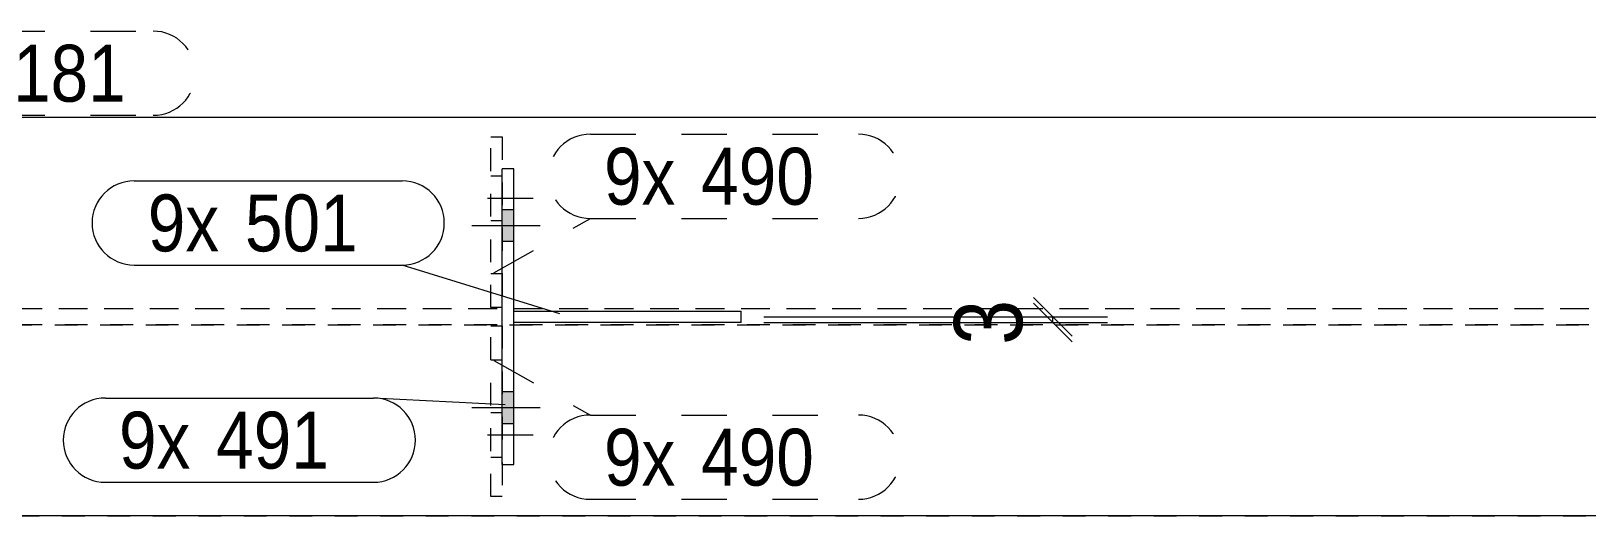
# Model space of a CAD drawing. Header units: millimetres. Extents: x 2 to 825, y 1 to 579.
# Drawn here: x 74.3 to 142.7, y 434.2 to 455.5 of the extents above; entities that cross this region are included whole.
import ezdxf

# ---------------------------------------------------------------- set-up
doc = ezdxf.new("R2010")
doc.units = ezdxf.units.MM
for name, pattern in [('XKITLINE00', [0]), ('XKITLINE01', [4, 1, -1, 1, -1]), ('XKITLINE02', [4, 2, -2])]:
    doc.linetypes.add(name, pattern=pattern)
for name, color, linetype, lineweight in [('Bolt', 3, 'Continuous', 0), ('Dimensions', 7, 'Continuous', 0), ('Part', 2, 'Continuous', 0), ('PartMark', 7, 'Continuous', 0)]:
    doc.layers.add(name, color=color, linetype=linetype, lineweight=lineweight)
doc.styles.add('ARIAL', font='ARIAL.TTF')

# ---------------------------------------------------------------- blocks, each defined once
blk = doc.blocks.new('*A82')
at = {"layer": 'Part', "color": 2, "linetype": 'XKITLINE00', "lineweight": 0}
for p, q in [((250.483, 451.665), (42.987, 451.665)), ((250.483, 434.165), (42.987, 434.165))]:
    blk.add_line(p, q, dxfattribs=at)
at = {"layer": 'Part', "color": 7, "linetype": 'XKITLINE01', "lineweight": 0}
for p, q in [((250.483, 443.265), (39.306, 443.265)), ((39.306, 442.565), (250.483, 442.565))]:
    blk.add_line(p, q, dxfattribs=at)
blk = doc.blocks.new('*A83')
at = {"layer": 'Part', "color": 7, "linetype": 'XKITLINE01', "lineweight": 0}
for p, q in [((94.483, 435.015), (94.483, 442.515)), ((94.483, 442.515), (94.983, 442.515)), ((94.983, 442.515), (94.983, 435.015)), ((94.483, 441.015), (94.983, 441.015)), ((94.983, 435.015), (94.483, 435.015))]:
    blk.add_line(p, q, dxfattribs=at)
blk = doc.blocks.new('*A92')
at = {"layer": 'Part', "color": 7, "linetype": 'XKITLINE01', "lineweight": 0}
for p, q in [((94.483, 443.315), (94.483, 450.815)), ((94.483, 450.815), (94.983, 450.815)), ((94.983, 450.815), (94.983, 443.315)), ((94.483, 444.815), (94.983, 444.815)), ((94.983, 443.315), (94.483, 443.315))]:
    blk.add_line(p, q, dxfattribs=at)
blk = doc.blocks.new('*A93')
at = {"layer": 'Part', "color": 2, "linetype": 'XKITLINE00', "lineweight": 0}
for p, q in [((95.483, 443.165), (105.483, 443.165)), ((105.483, 442.665), (95.483, 442.665)), ((105.483, 442.665), (105.483, 443.165))]:
    blk.add_line(p, q, dxfattribs=at)
at = {"layer": 'Part', "color": 7, "linetype": 'XKITLINE01', "lineweight": 0}
blk.add_line((95.483, 442.665), (95.483, 443.165), dxfattribs=at)
blk.add_line((95.483, 442.665), (95.483, 443.165), dxfattribs=at)
blk = doc.blocks.new('*A94')
at = {"layer": 'Part', "color": 2, "linetype": 'XKITLINE00', "lineweight": 0}
for p, q in [((95.483, 449.415), (94.983, 449.415)), ((94.983, 436.415), (94.983, 449.415)), ((95.483, 436.415), (95.483, 449.415)), ((94.983, 436.415), (95.483, 436.415))]:
    blk.add_line(p, q, dxfattribs=at)
blk = doc.blocks.new('*A120')
at = {"layer": 'Part', "color": 7, "linetype": 'XKITLINE01', "lineweight": 0}
for p, q in [((232.931, 451.665), (35.624, 451.665)), ((232.751, 443.265), (35.744, 443.265)), ((232.751, 442.565), (35.744, 442.565)), ((35.624, 434.165), (232.931, 434.165))]:
    blk.add_line(p, q, dxfattribs=at)
blk = doc.blocks.new('*A123')
at = {"layer": 'Bolt', "color": 3, "linetype": 'XKITLINE02', "lineweight": 0}
for p, q in [((94.983, 438.697), (94.483, 438.697)), ((96.333, 437.715), (93.333, 437.715)), ((94.983, 436.733), (94.483, 436.733))]:
    blk.add_line(p, q, dxfattribs=at)
blk = doc.blocks.new('*A128')
at = {"layer": 'Bolt', "color": 3, "linetype": 'XKITLINE02', "lineweight": 0}
for p, q in [((94.983, 449.097), (94.483, 449.097)), ((96.333, 448.115), (93.333, 448.115)), ((94.983, 447.133), (94.483, 447.133))]:
    blk.add_line(p, q, dxfattribs=at)
blk = doc.blocks.new('*A129')
at = {"layer": 'Bolt'}
for points in [[(94.983, 447.615), (95.483, 447.615), (95.483, 446.215), (94.983, 446.215)], [(94.983, 447.615), (95.483, 447.615), (95.483, 446.215), (94.983, 446.215)], [(94.983, 439.615), (95.483, 439.615), (95.483, 438.215), (94.983, 438.215)], [(94.983, 439.615), (95.483, 439.615), (95.483, 438.215), (94.983, 438.215)]]:
    blk.add_hatch(color=3, dxfattribs=at).paths.add_polyline_path(points, flags=17)
at = {"layer": 'Bolt', "color": 3, "linetype": 'XKITLINE00', "lineweight": 0}
for p, q in [((95.483, 447.615), (94.983, 447.615)), ((95.483, 447.615), (94.983, 447.615)), ((96.643, 446.915), (93.643, 446.915)), ((96.643, 446.915), (93.643, 446.915)), ((95.483, 446.215), (94.983, 446.215)), ((95.483, 446.215), (94.983, 446.215)), ((95.483, 439.615), (94.983, 439.615)), ((95.483, 439.615), (94.983, 439.615)), ((96.643, 438.915), (93.643, 438.915)), ((96.643, 438.915), (93.643, 438.915)), ((95.483, 438.215), (94.983, 438.215)), ((95.483, 438.215), (94.983, 438.215))]:
    blk.add_line(p, q, dxfattribs=at)
blk = doc.blocks.new('*A247')
at = {"layer": 'Dimensions', "color": 7, "linetype": 'XKITLINE00', "lineweight": 0}
for p, q in [((118.342, 443.763), (120.039, 442.066)), ((118.342, 443.513), (120.039, 441.816)), ((106.483, 442.915), (121.59, 442.915)), ((106.483, 442.665), (121.59, 442.665)), ((119.19, 442.665), (119.19, 442.915))]:
    blk.add_line(p, q, dxfattribs=at)
at = {"layer": 'Dimensions', "color": 3}
for p in [(119.19, 442.915), (119.19, 442.665)]:
    blk.add_point(p, dxfattribs=at)
at = {"layer": 'Dimensions', "color": 3, "style": 'ARIAL', "width": 0.85}
blk.add_text('3', height=3, rotation=90.00021, dxfattribs=at).set_placement((117.84, 441.677))
blk = doc.blocks.new('*A253')
at = {"layer": 'PartMark', "color": 7, "linetype": 'XKITLINE02', "lineweight": 0}
for p, q in [((72.874, 455.465), (79.637, 455.465)), ((72.874, 451.765), (79.637, 451.765))]:
    blk.add_line(p, q, dxfattribs=at)
for centre, start, end in [((72.874, 453.615), 90, 270), ((79.637, 453.615), 270, 90)]:
    blk.add_arc(centre, 1.85, start, end, dxfattribs=at)
at = {"layer": 'PartMark', "color": 3, "style": 'ARIAL', "width": 0.85}
blk.add_text('181', height=2.5, dxfattribs=at).set_placement((73.474, 452.365))
blk = doc.blocks.new('*A256')
at = {"layer": 'PartMark', "color": 7, "linetype": 'XKITLINE00', "lineweight": 0}
for p, q in [((78.8, 448.886), (90.584, 448.886)), ((78.8, 445.186), (90.584, 445.186)), ((97.512, 443.036), (90.584, 445.186))]:
    blk.add_line(p, q, dxfattribs=at)
for centre, start, end in [((78.8, 447.036), 90, 270), ((90.584, 447.036), 270, 90)]:
    blk.add_arc(centre, 1.85, start, end, dxfattribs=at)
at = {"layer": 'PartMark', "color": 3, "style": 'ARIAL', "width": 0.85}
for s, p in [('9x', (79.4, 445.786)), ('501', (83.672, 445.786))]:
    blk.add_text(s, height=2.5, dxfattribs=at).set_placement(p)
blk = doc.blocks.new('*A257')
at = {"layer": 'PartMark', "color": 7, "linetype": 'XKITLINE00', "lineweight": 0}
for p, q in [((77.532, 439.342), (89.316, 439.342)), ((95.112, 439.044), (89.316, 439.342)), ((77.532, 435.642), (89.316, 435.642))]:
    blk.add_line(p, q, dxfattribs=at)
for centre, start, end in [((77.532, 437.492), 90, 270), ((89.316, 437.492), 270, 90)]:
    blk.add_arc(centre, 1.85, start, end, dxfattribs=at)
at = {"layer": 'PartMark', "color": 3, "style": 'ARIAL', "width": 0.85}
for s, p in [('9x', (78.132, 436.242)), ('491', (82.404, 436.242))]:
    blk.add_text(s, height=2.5, dxfattribs=at).set_placement(p)
blk = doc.blocks.new('*A258')
at = {"layer": 'PartMark', "color": 7, "linetype": 'XKITLINE02', "lineweight": 0}
for p, q in [((94.612, 440.986), (98.855, 438.593)), ((98.855, 438.593), (110.639, 438.593)), ((98.855, 434.893), (110.639, 434.893))]:
    blk.add_line(p, q, dxfattribs=at)
for centre, start, end in [((98.855, 436.743), 90, 270), ((110.639, 436.743), 270, 90)]:
    blk.add_arc(centre, 1.85, start, end, dxfattribs=at)
at = {"layer": 'PartMark', "color": 3, "style": 'ARIAL', "width": 0.85}
for s, p in [('9x', (99.455, 435.493)), ('490', (103.727, 435.493))]:
    blk.add_text(s, height=2.5, dxfattribs=at).set_placement(p)
blk = doc.blocks.new('*A259')
at = {"layer": 'PartMark', "color": 7, "linetype": 'XKITLINE02', "lineweight": 0}
for p, q in [((98.855, 450.937), (110.639, 450.937)), ((94.612, 444.844), (98.855, 447.237)), ((98.855, 447.237), (110.639, 447.237))]:
    blk.add_line(p, q, dxfattribs=at)
for centre, start, end in [((98.855, 449.087), 90, 270), ((110.639, 449.087), 270, 90)]:
    blk.add_arc(centre, 1.85, start, end, dxfattribs=at)
at = {"layer": 'PartMark', "color": 3, "style": 'ARIAL', "width": 0.85}
for s, p in [('9x', (99.455, 447.837)), ('490', (103.727, 447.837))]:
    blk.add_text(s, height=2.5, dxfattribs=at).set_placement(p)

msp = doc.modelspace()

# ---------------------------------------------------------------- block references
at = {"lineweight": 0}
for name in ['*A253', '*A120', '*A92', '*A259', '*A94', '*A256', '*A128', '*A129', '*A247', '*A83', '*A93', '*A258', '*A257', '*A123']:
    msp.add_blockref(name, (0, 0), dxfattribs=at)
at = {"layer": 'Part', "lineweight": 0}
msp.add_blockref('*A82', (0, 0), dxfattribs=at)

doc.saveas('drawing.dxf')
